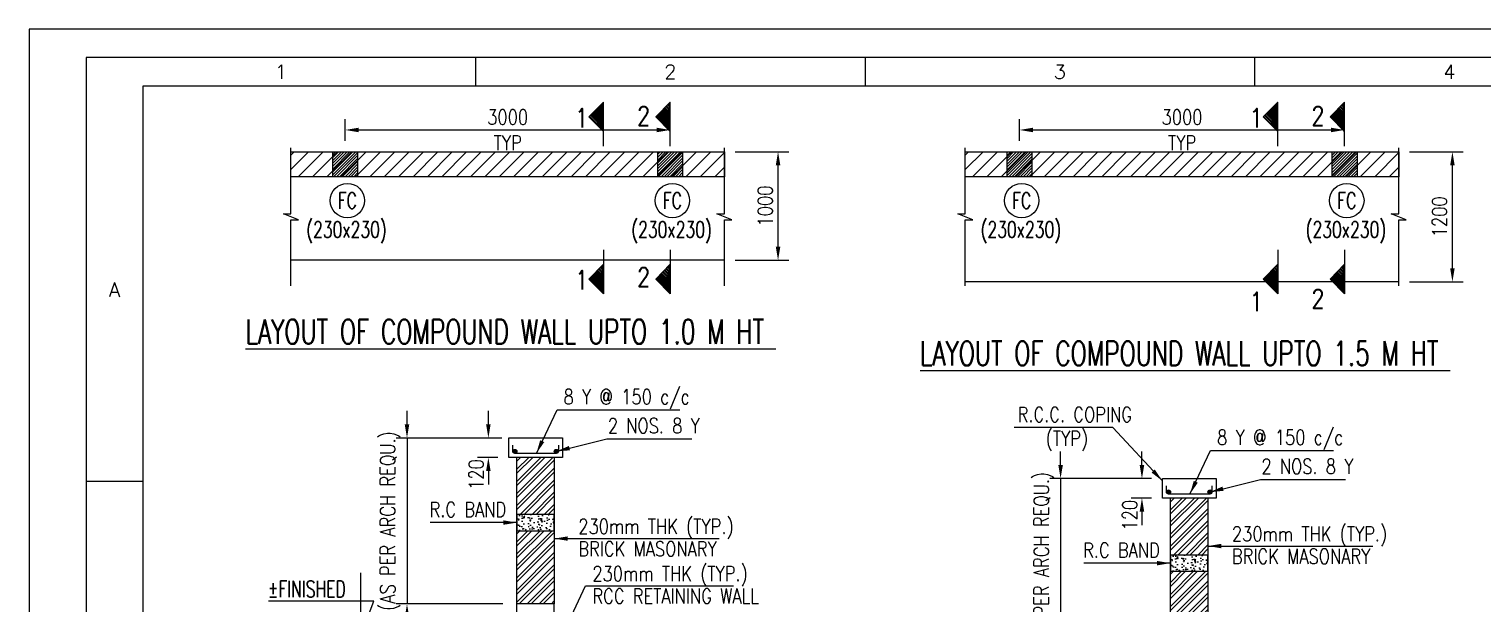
# Model space of a CAD drawing. Extents: x -69352 to 1013721, y -547461 to -186867.
# Drawn here: x 507322 to 534158, y -381206 to -370603 of the extents above; entities that cross this region are included whole.
import ezdxf
from ezdxf.enums import TextEntityAlignment as Align

# ---------------------------------------------------------------- set-up
doc = ezdxf.new("R2010")
doc.units = 0
doc.header["$LTSCALE"] = 500
doc.header["$MEASUREMENT"] = 0
doc.header["$PDMODE"] = 35
doc.header["$PDSIZE"] = -15
doc.layers.get('DEFPOINTS').update_dxf_attribs({"color": 4})
for name, color, linetype in [('PNA', 10, 'Continuous'), ('S-BRECK LINE', 8, 'Continuous'), ('S-COLUMN', 1, 'Continuous'), ('S-COLUMN CIRCLE', 9, 'Continuous'), ('S-COLUMN HATCH', 8, 'Continuous'), ('S-COLUMN NO', 2, 'Continuous'), ('S-CONCRET LINE', 4, 'Continuous'), ('S-DIM-1', 5, 'Continuous'), ('S-HATCH', 253, 'Continuous'), ('S-LEVEL SECTION', 3, 'Continuous'), ('S-PCC', 9, 'Continuous'), ('S-REINFORCEMENT', 6, 'Continuous'), ('S-RETAINING WALL', 6, 'Continuous'), ('S-RETAINING WALL HATCH', 8, 'Continuous'), ('S-SECTION MARK', 1, 'Continuous'), ('S-TEXT-1 @ 1', 4, 'Continuous'), ('S-TITIL', 6, 'Continuous')]:
    doc.layers.add(name, color=color, linetype=linetype)
doc.styles.add('ROMANS', font='simplex.shx', dxfattribs={"width": 0.8, "height": 275})
doc.dimstyles.new('dim100', dxfattribs={"dimtxt": 250, "dimasz": 250, "dimexe": 200, "dimexo": 200, "dimgap": 100, "dimtad": 1, "dimdec": 0, "dimzin": 0, "dimdsep": 46, "dimtxsty": 'ROMANS', "dimcen": 0, "dimclrd": 5, "dimclre": 5, "dimclrt": 4, "dimadec": 0, "dimazin": 0, "dimtfac": 1, "dimtdec": 0, "dimtix": 1, "dimtofl": 0, "dimtmove": 2, "dimatfit": 3, "dimfxl": 0, "dimtolj": 1, "dimtzin": 0, "dimlwd": -1, "dimlwe": -1, "dimarcsym": 0})
doc.dimstyles.new('dim33.33', dxfattribs={"dimtxt": 250, "dimasz": 250, "dimexe": 200, "dimexo": 200, "dimgap": 100, "dimtad": 1, "dimdec": 0, "dimlfac": 0.333331, "dimzin": 0, "dimdsep": 46, "dimtxsty": 'ROMANS', "dimcen": 0, "dimclrd": 5, "dimclre": 5, "dimclrt": 4, "dimadec": 0, "dimazin": 0, "dimtfac": 1, "dimtdec": 0, "dimtix": 1, "dimtofl": 0, "dimtmove": 2, "dimatfit": 3, "dimfxl": 0, "dimtolj": 1, "dimtzin": 0, "dimlwd": -1, "dimlwe": -1, "dimarcsym": 0})
doc.dimstyles.new('dim50', dxfattribs={"dimtxt": 250, "dimasz": 250, "dimexe": 200, "dimexo": 200, "dimgap": 100, "dimtad": 1, "dimdec": 0, "dimlfac": 0.5, "dimzin": 0, "dimdsep": 46, "dimtxsty": 'ROMANS', "dimcen": 0, "dimclrd": 5, "dimclre": 5, "dimclrt": 4, "dimadec": 0, "dimazin": 0, "dimtfac": 1, "dimtdec": 0, "dimtix": 1, "dimtofl": 0, "dimtmove": 2, "dimatfit": 3, "dimfxl": 0, "dimtolj": 1, "dimtzin": 0, "dimlwd": -1, "dimlwe": -1, "dimarcsym": 0})

# ---------------------------------------------------------------- blocks, each defined once
blk = doc.blocks.new('*D548')
at = {"layer": 'DEFPOINTS', "color": 0}
for p in [(516251, -378146), (514298, -381206), (516266, -381206)]:
    blk.add_point(p, dxfattribs=at)
at = {"layer": 'S-DIM-1', "color": 5, "lineweight": -3}
for p, q in [((514298, -377896), (514298, -377646)), ((514298, -378146), (514298, -381206)), ((514298, -381456), (514298, -381706))]:
    blk.add_line(p, q, dxfattribs=at)
at = {"layer": 'S-DIM-1', "color": 5}
for p, q in [((516051, -378146), (514098, -378146)), ((516066, -381206), (514098, -381206))]:
    blk.add_line(p, q, dxfattribs=at)
for points in [[(514256, -377896), (514340, -377896), (514298, -378146)], [(514340, -381456), (514256, -381456), (514298, -381206)]]:
    blk.add_solid(points, dxfattribs=at)
at = {"layer": 'S-DIM-1', "color": 4, "insert": (513988, -379676), "char_height": 275, "attachment_point": 5, "rotation": 90, "style": 'ROMANS'}
blk.add_mtext('\\A1;(AS PER ARCH REQU.)', dxfattribs=at)
blk = doc.blocks.new('*D550')
at = {"layer": 'DEFPOINTS', "color": 0}
for p in [(516176, -378146), (515800, -378506), (516176, -378506)]:
    blk.add_point(p, dxfattribs=at)
at = {"layer": 'S-DIM-1', "color": 5}
for p, q in [((515800, -377896), (515800, -377646)), ((515976, -378146), (515600, -378146)), ((515976, -378506), (515600, -378506)), ((515800, -378756), (515800, -379006))]:
    blk.add_line(p, q, dxfattribs=at)
for points in [[(515758, -377896), (515841, -377896), (515800, -378146)], [(515841, -378756), (515758, -378756), (515800, -378506)]]:
    blk.add_solid(points, dxfattribs=at)
at = {"layer": 'S-DIM-1', "color": 4, "insert": (515575, -378820), "char_height": 275, "attachment_point": 5, "rotation": 90, "style": 'ROMANS'}
blk.add_mtext('\\A1;120', dxfattribs=at)
blk = doc.blocks.new('*D558')
at = {"layer": 'DEFPOINTS', "color": 0}
for p in [(528241, -378894), (526362, -381954), (528331, -381954)]:
    blk.add_point(p, dxfattribs=at)
at = {"layer": 'S-DIM-1', "color": 5, "lineweight": -3}
for p, q in [((526362, -378644), (526362, -378394)), ((526362, -378894), (526362, -381954)), ((526362, -382204), (526362, -382454))]:
    blk.add_line(p, q, dxfattribs=at)
at = {"layer": 'S-DIM-1', "color": 5}
for p, q in [((528041, -378894), (526162, -378894)), ((528131, -381954), (526162, -381954))]:
    blk.add_line(p, q, dxfattribs=at)
for points in [[(526321, -378644), (526404, -378644), (526362, -378894)], [(526404, -382204), (526321, -382204), (526362, -381954)]]:
    blk.add_solid(points, dxfattribs=at)
at = {"layer": 'S-DIM-1', "color": 4, "insert": (526053, -380424), "char_height": 275, "attachment_point": 5, "rotation": 90, "style": 'ROMANS'}
blk.add_mtext('\\A1;(AS PER ARCH REQU.)', dxfattribs=at)
blk = doc.blocks.new('*D559')
at = {"layer": 'DEFPOINTS', "color": 0}
for p in [(528241, -378894), (527864, -379254), (528241, -379254)]:
    blk.add_point(p, dxfattribs=at)
at = {"layer": 'S-DIM-1', "color": 5}
for p, q in [((527864, -378644), (527864, -378394)), ((528041, -378894), (527664, -378894)), ((528041, -379254), (527664, -379254)), ((527864, -379504), (527864, -379754))]:
    blk.add_line(p, q, dxfattribs=at)
for points in [[(527822, -378644), (527906, -378644), (527864, -378894)], [(527906, -379504), (527822, -379504), (527864, -379254)]]:
    blk.add_solid(points, dxfattribs=at)
at = {"layer": 'S-DIM-1', "color": 4, "insert": (527639, -379569), "char_height": 275, "attachment_point": 5, "rotation": 90, "style": 'ROMANS'}
blk.add_mtext('\\A1;120', dxfattribs=at)
blk = doc.blocks.new('A$C3C2A062F')
at = {"layer": 'S-COLUMN HATCH'}
h = blk.add_hatch(dxfattribs=at)
h.set_pattern_fill('ANSI31', color=256, scale=150, style=0)
h.set_pattern_definition([(45, (-56668.66, -124038.072), (-13.2582521, 13.2582521), [])])
h.paths.add_polyline_path([(115, -115), (-115, -115), (-115, 115), (115, 115)])
at = {"layer": 'S-COLUMN'}
for p, q in [((-115, -115), (-115, 115)), ((-115, 115), (115, 115)), ((115, 115), (115, -115)), ((115, -115), (-115, -115))]:
    blk.add_line(p, q, dxfattribs=at)
blk = doc.blocks.new('*U504')
at = {"layer": 'S-SECTION MARK', "ltscale": 5}
h = blk.add_hatch(dxfattribs=at)
h.set_pattern_fill('ANSI31', color=256, scale=172.406964, angle=-90, style=0)
h.set_pattern_definition([(45, (-328597.685, -32610.178), (15.2387667, -15.2387667), [])])
h.paths.add_polyline_path([(267, 2343), (0, 2615), (0, 2072)])
h = blk.add_hatch(dxfattribs=at)
h.set_pattern_fill('ANSI31', color=256, scale=172.406964, angle=-90, style=0)
h.set_pattern_definition([(45, (-1838.978, -75247.483), (15.2387667, -15.2387667), [])])
h.paths.add_polyline_path([(267, -650), (0, -922), (0, -378)])
at = {"layer": 'S-SECTION MARK'}
for p, q in [((0, 1802), (0, 2615)), ((0, 2615), (267, 2343)), ((0, 2072), (267, 2343)), ((0, -109), (0, -922)), ((0, -378), (267, -650)), ((0, -922), (267, -650))]:
    blk.add_line(p, q, dxfattribs=at)
blk = doc.blocks.new('*D703')
at = {"layer": 'DEFPOINTS', "color": 0}
for p in [(519156, -372464), (513156, -372866), (519156, -372866)]:
    blk.add_point(p, dxfattribs=at)
at = {"layer": 'S-DIM-1', "color": 5, "ltscale": 0.3}
for p, q in [((513156, -372666), (513156, -372264)), ((513406, -372464), (518906, -372464)), ((519156, -372666), (519156, -372264))]:
    blk.add_line(p, q, dxfattribs=at)
at = {"layer": 'S-DIM-1', "color": 5}
for points in [[(513406, -372422), (513406, -372505), (513156, -372464)], [(518906, -372505), (518906, -372422), (519156, -372464)]]:
    blk.add_solid(points, dxfattribs=at)
at = {"layer": 'S-DIM-1', "color": 4, "lineweight": 0, "char_height": 275, "attachment_point": 5, "style": 'ROMANS'}
for s, insert in [('\\A1;3000', (516156, -372226)), ('TYP', (516156, -372701))]:
    blk.add_mtext(s, dxfattribs=dict(at, insert=insert))
blk = doc.blocks.new('*U506')
at = {"layer": 'S-BRECK LINE'}
blk.add_lwpolyline([(-2550, 0), (-113, 0), (-113, -275), (113, 275), (113, 0), (2550, 0)], dxfattribs=at)
blk = doc.blocks.new('*D704')
at = {"layer": 'DEFPOINTS', "color": 0}
for p in [(520156, -372866), (521147, -372866), (520156, -374866)]:
    blk.add_point(p, dxfattribs=at)
at = {"layer": 'S-DIM-1', "color": 5, "ltscale": 0.3}
for p, q in [((520356, -372866), (521347, -372866)), ((521147, -374616), (521147, -373116)), ((520356, -374866), (521347, -374866))]:
    blk.add_line(p, q, dxfattribs=at)
at = {"layer": 'S-DIM-1', "color": 5}
for points in [[(521189, -373116), (521105, -373116), (521147, -372866)], [(521105, -374616), (521189, -374616), (521147, -374866)]]:
    blk.add_solid(points, dxfattribs=at)
at = {"layer": 'S-DIM-1', "color": 4, "lineweight": 0, "insert": (520910, -373866), "char_height": 275, "attachment_point": 5, "rotation": 90, "style": 'ROMANS'}
blk.add_mtext('\\A1;1000', dxfattribs=at)
blk = doc.blocks.new('*D705')
at = {"layer": 'DEFPOINTS', "color": 0}
for p in [(531604, -372464), (525604, -372866), (531604, -372866)]:
    blk.add_point(p, dxfattribs=at)
at = {"layer": 'S-DIM-1', "color": 5, "ltscale": 0.3}
for p, q in [((525604, -372666), (525604, -372264)), ((525854, -372464), (531354, -372464)), ((531604, -372666), (531604, -372264))]:
    blk.add_line(p, q, dxfattribs=at)
at = {"layer": 'S-DIM-1', "color": 5}
for points in [[(525854, -372422), (525854, -372505), (525604, -372464)], [(531354, -372505), (531354, -372422), (531604, -372464)]]:
    blk.add_solid(points, dxfattribs=at)
at = {"layer": 'S-DIM-1', "color": 4, "lineweight": 0, "char_height": 275, "attachment_point": 5, "style": 'ROMANS'}
for s, insert in [('\\A1;3000', (528604, -372226)), ('TYP', (528604, -372701))]:
    blk.add_mtext(s, dxfattribs=dict(at, insert=insert))
blk = doc.blocks.new('*D706')
at = {"layer": 'DEFPOINTS', "color": 0}
for p in [(532604, -372866), (533595, -372866), (532604, -375266)]:
    blk.add_point(p, dxfattribs=at)
at = {"layer": 'S-DIM-1', "color": 5, "ltscale": 0.3}
for p, q in [((532804, -372866), (533795, -372866)), ((533595, -375016), (533595, -373116)), ((532804, -375266), (533795, -375266))]:
    blk.add_line(p, q, dxfattribs=at)
at = {"layer": 'S-DIM-1', "color": 5}
for points in [[(533636, -373116), (533553, -373116), (533595, -372866)], [(533553, -375016), (533636, -375016), (533595, -375266)]]:
    blk.add_solid(points, dxfattribs=at)
at = {"layer": 'S-DIM-1', "color": 4, "lineweight": 0, "insert": (533357, -374066), "char_height": 275, "attachment_point": 5, "rotation": 90, "style": 'ROMANS'}
blk.add_mtext('\\A1;1200', dxfattribs=at)
blk = doc.blocks.new('SHEET1')
at = {"elevation": -8, "flags": 128}
blk.add_lwpolyline([(674017, -125881), (763101, -125881), (763101, -63214), (674017, -63214)], close=True, dxfattribs=at)
at = {"layer": 'PNA'}
for p, q in [((682323, -63743, -8), (682323, -64273, -8)), ((689570, -63743, -8), (689570, -64273, -8)), ((696817, -63743, -8), (696817, -64273, -8)), ((675076, -71620, -8), (676135, -71620, -8))]:
    blk.add_line(p, q, dxfattribs=at)
at = {"layer": 'PNA', "color": 1, "elevation": -8}
for points in [[(675076, -125351), (762572, -125351), (762572, -63743), (675076, -63743)], [(676135, -124822), (762042, -124822), (762042, -64273), (676135, -64273)]]:
    blk.add_lwpolyline(points, close=True, dxfattribs=at)
at = {"layer": 'PNA', "style": 'ROMANS'}
for s, p in [('1', (678700, -64008, -8)), ('2', (685947, -64008, -8)), ('3', (693195, -64008, -8)), ('4', (700442, -64008, -8)), ('A', (675605, -68060, -8))]:
    blk.add_text(s, height=265, dxfattribs=at).set_placement(p, align=Align.MIDDLE)

msp = doc.modelspace()

# ---------------------------------------------------------------- hatches: boundary and pattern name
at = {"layer": 'S-HATCH'}
h = msp.add_hatch(dxfattribs=at)
h.set_pattern_fill('ANSI32', color=256, scale=420, style=0)
h.set_pattern_definition([(45, (-8174870.85, 19598.04), (-111.369318, 111.369318), []), (45, (-8174796.6, 19598.04), (-111.369318, 111.369318), [])])
h.paths.add_polyline_path([(516326.44, -379555.574), (517016.44, -379555.574), (517016.44, -378505.574), (516326.44, -378505.574)])
h.paths.add_polyline_path([(517016.44, -379855.574), (516326.44, -379855.574), (516326.44, -381205.574), (517016.44, -381205.574)])
h = msp.add_hatch(dxfattribs=at)
h.set_pattern_fill('ANSI32', color=256, scale=420, style=0)
h.set_pattern_definition([(45, (-8162806.46, 18849.24), (-111.369318, 111.369318), []), (45, (-8162732.22, 18849.24), (-111.369318, 111.369318), [])])
h.paths.add_polyline_path([(528390.824, -380304.378), (529080.824, -380304.378), (529080.824, -379254.378), (528390.824, -379254.378)])
h.paths.add_polyline_path([(529080.824, -380604.378), (528390.824, -380604.378), (528390.824, -381954.378), (529080.824, -381954.378)])
at = {"layer": 'S-PCC', "linetype": 'ByBlock'}
h = msp.add_hatch(dxfattribs=at)
h.set_pattern_fill('AR-CONC,_O', color=256, scale=30)
h.set_pattern_definition([(50, (-17807075.02, 1030284.36), (215.1780548, -18.8256405), [22.5, -247.5]), (355, (-17807075.02, 1030284.36), (-41.6254, 225.65764), [18, -198]), (100.4514445, (-17807057.09, 1030282.79), (173.552654, 206.8319973), [19.1220576, -210.3426336]), (46.1842, (-17807075.02, 1030344.36), (320.1723992, -49.6557842), [33.75, -371.25]), (96.6356355, (-17807048.34, 1030340.22), (280.3985837, 292.23558), [28.6831026, -315.514128]), (351.184164, (-17807075.02, 1030344.36), (280.3985835, 292.23558), [27, -297.0000003]), (21, (-17807045.02, 1030329.36), (179.0721156, -120.7856672), [22.5, -247.5]), (326, (-17807045.02, 1030329.36), (72.9945996, 217.5450135), [18, -198]), (71.4514447, (-17807030.1, 1030319.3), (252.066713, 96.7593458), [19.122057, -210.3426336]), (37.5, (-17807075.02, 1030284.36), (3.6479566, 99.86815615), [0, -195.6, 0, -201, 0, -198.75]), (7.5, (-17807075.02, 1030284.36), (78.92086123, 118.32351356), [0, -114.6, 0, -191.1, 0, -75.75]), (327.5, (-17807141.92, 1030284.36), (160.14673085, -6.76646152), [0, -75, 0, -234, 0, -310.5]), (317.5, (-17807171.92, 1030284.36), (174.9558508, 30.0314947), [0, -97.5, 0, -155.4, 0, -220.5])])
h.paths.add_polyline_path([(516326.44, -379555.574), (516326.44, -379855.574), (517016.44, -379855.574), (517016.44, -379555.574)])
h = msp.add_hatch(dxfattribs=at)
h.set_pattern_fill('AR-CONC,_O', color=256, scale=30)
h.set_pattern_definition([(50, (-17795010.63, 1029535.55), (215.1780548, -18.8256405), [22.5, -247.5]), (355, (-17795010.63, 1029535.55), (-41.6254, 225.65764), [18, -198]), (100.4514445, (-17794992.7, 1029533.98), (173.552654, 206.8319973), [19.1220576, -210.3426336]), (46.1842, (-17795010.63, 1029595.55), (320.1723992, -49.6557842), [33.75, -371.25]), (96.6356355, (-17794983.95, 1029591.4), (280.3985837, 292.23558), [28.6831026, -315.514128]), (351.184164, (-17795010.63, 1029595.55), (280.3985835, 292.23558), [27, -297.0000003]), (21, (-17794980.63, 1029580.55), (179.0721156, -120.7856672), [22.5, -247.5]), (326, (-17794980.63, 1029580.55), (72.9945996, 217.5450135), [18, -198]), (71.4514447, (-17794965.71, 1029570.49), (252.066713, 96.7593458), [19.122057, -210.3426336]), (37.5, (-17795010.634, 1029535.55), (3.6479566, 99.86815615), [0, -195.6, 0, -201, 0, -198.75]), (7.5, (-17795010.63, 1029535.55), (78.92086123, 118.32351356), [0, -114.6, 0, -191.1, 0, -75.75]), (327.5, (-17795077.53, 1029535.55), (160.14673085, -6.76646152), [0, -75, 0, -234, 0, -310.5]), (317.5, (-17795107.53, 1029535.55), (174.9558508, 30.0314947), [0, -97.5, 0, -155.4, 0, -220.5])])
h.paths.add_polyline_path([(528390.824, -380304.378), (528390.824, -380604.378), (529080.824, -380604.378), (529080.824, -380304.378)])
at = {"layer": 'S-RETAINING WALL HATCH'}
h = msp.add_hatch(dxfattribs=at)
h.set_pattern_fill('ANSI31', color=256, scale=1500, style=0)
h.set_pattern_definition([(45, (403969.33, -623241.82), (-132.58252, 132.58252), [])])
h.paths.add_polyline_path([(520156.092, -372865.56), (520156.092, -373325.56), (512156.092, -373325.56), (512156.092, -372865.56)])
h = msp.add_hatch(dxfattribs=at)
h.set_pattern_fill('ANSI31', color=256, scale=1500, style=0)
h.set_pattern_definition([(45, (416416.97, -623241.82), (-132.58252, 132.58252), [])])
h.paths.add_polyline_path([(532603.732, -372865.56), (532603.732, -373325.56), (524603.732, -373325.56), (524603.732, -372865.56)])

# ---------------------------------------------------------------- linework, layer by layer
at = {"color": 4, "ltscale": 0.25}
for p, q in [((520156.092, -374865.56, 11.068), (512156.092, -374865.56, 11.068)), ((532603.732, -375265.56, 11.068), (524603.732, -375265.56, 11.068))]:
    msp.add_line(p, q, dxfattribs=at)
at = {"layer": 'S-COLUMN', "color": 4}
for p, q in [((516326.44, -381166.57, 11.068), (516326.44, -378505.574, 11.068)), ((528390.824, -381915.374, 11.068), (528390.824, -379254.378, 11.068))]:
    msp.add_line(p, q, dxfattribs=at)
at = {"layer": 'S-COLUMN', "color": 4, "elevation": 11.068}
for points in [[(516326.44, -381205.574), (516326.44, -378505.574)], [(517016.44, -378505.574), (517016.44, -381205.574)], [(528390.824, -381954.378), (528390.824, -379254.378)], [(529080.824, -379254.378), (529080.824, -381954.378)]]:
    msp.add_lwpolyline(points, dxfattribs=at)
at = {"layer": 'S-COLUMN CIRCLE'}
for centre in [(513197.385, -373766.421, 11.068), (519197.385, -373766.421, 11.068), (525645.024, -373766.421, 11.068), (531645.024, -373766.421, 11.068)]:
    msp.add_circle(centre, 317.825, dxfattribs=at)
at = {"layer": 'S-CONCRET LINE', "elevation": 11.068}
for points in [[(516176.44, -378505.574), (516176.44, -378145.574), (517166.44, -378145.574), (517166.44, -378505.574)], [(528240.824, -379254.378), (528240.824, -378894.378), (529230.824, -378894.378), (529230.824, -379254.378)]]:
    msp.add_lwpolyline(points, close=True, dxfattribs=at)
at = {"layer": 'S-LEVEL SECTION', "elevation": 11.068}
msp.add_lwpolyline([(513437.787, -380635.174), (513437.787, -381805.574), (513687.787, -381155.574), (511741.438, -381155.574)], dxfattribs=at)
at = {"layer": 'S-PCC', "elevation": 11.068}
for points in [[(517016.44, -379555.574), (516326.44, -379555.574), (516326.44, -379855.574), (517016.44, -379855.574)], [(529080.824, -380304.378), (528390.824, -380304.378), (528390.824, -380604.378), (529080.824, -380604.378)]]:
    msp.add_lwpolyline(points, close=True, dxfattribs=at)
at = {"layer": 'S-REINFORCEMENT', "elevation": 11.068}
for points in [[(517091.44, -378280.574), (517091.44, -378393.074, -0.414213562), (517053.94, -378430.574), (516288.94, -378430.574, -0.414213562), (516251.44, -378393.074), (516251.44, -378280.574)], [(529155.824, -379029.378), (529155.824, -379141.878, -0.414213562), (529118.324, -379179.378), (528353.324, -379179.378, -0.414213562), (528315.824, -379141.878), (528315.824, -379029.378)]]:
    msp.add_lwpolyline(points, format="xyb", dxfattribs=at)
at = {"layer": 'S-REINFORCEMENT', "const_width": 37.5, "elevation": 11.068}
for points in [[(516270.19, -378393.074, 1), (516307.69, -378393.074, 1)], [(517072.69, -378393.074, -1), (517035.19, -378393.074, -1)], [(528334.574, -379141.878, 1), (528372.074, -379141.878, 1)], [(529137.074, -379141.878, -1), (529099.574, -379141.878, -1)]]:
    msp.add_lwpolyline(points, format="xyb", close=True, dxfattribs=at)
at = {"layer": 'S-REINFORCEMENT'}
for centre in [(516288.94, -378393.074, 11.068), (517053.94, -378393.074, 11.068), (528353.324, -379141.878, 11.068), (529118.324, -379141.878, 11.068)]:
    msp.add_circle(centre, 37.5, dxfattribs=at)
at = {"layer": 'S-RETAINING WALL', "color": 210}
msp.add_line((517016.44, -381205.574, 11.068), (516326.44, -381205.574, 11.068), dxfattribs=at)
at = {"layer": 'S-RETAINING WALL', "elevation": 11.068}
for points in [[(520156.092, -372865.56), (520156.092, -373325.56), (512156.092, -373325.56), (512156.092, -372865.56)], [(532603.732, -372865.56), (532603.732, -373325.56), (524603.732, -373325.56), (524603.732, -372865.56)]]:
    msp.add_lwpolyline(points, close=True, dxfattribs=at)
at = {"layer": 'S-RETAINING WALL', "color": 210, "elevation": 11.068}
for points in [[(516326.44, -385855.574), (516326.44, -381205.574)], [(517016.44, -385855.574), (517016.44, -381205.574)]]:
    msp.add_lwpolyline(points, dxfattribs=at)

# ---------------------------------------------------------------- block references
at = {"xscale": 0.9920737521750241, "yscale": 0.9920737521750241, "zscale": 0.9920737521750241}
msp.add_blockref('SHEET1', (-161352.1, -307890.268, 7.46), dxfattribs=at)
at = {"layer": 'S-REINFORCEMENT', "color": 30, "lineweight": 0, "ltscale": 0.3, "xscale": 2, "yscale": 2, "zscale": 2}
for p in [(513156.092, -373095.56, 11.068), (519156.092, -373095.56, 11.068), (525603.732, -373095.56, 11.068), (531603.732, -373095.56, 11.068)]:
    msp.add_blockref('A$C3C2A062F', p, dxfattribs=at)
at = {"layer": 'S-RETAINING WALL HATCH', "xscale": -1}
for p in [(517922.314, -374563.256, 11.068), (519156.092, -374563.256, 11.068), (530369.953, -374563.256, 11.068), (531603.732, -374563.256, 11.068)]:
    msp.add_blockref('*U504', p, dxfattribs=at)
at = {"layer": 'S-RETAINING WALL HATCH', "xscale": 0.5, "yscale": 0.5, "zscale": 0.5, "rotation": 90}
for p in [(512156.092, -374065.56, 11.068), (520156.092, -374065.56, 11.068), (524603.732, -374065.56, 11.068), (532603.732, -374065.56, 11.068)]:
    msp.add_blockref('*U506', p, dxfattribs=at)

# ---------------------------------------------------------------- texts
at = {"layer": 'S-COLUMN NO', "style": 'ROMANS', "width": 0.7}
for p in [(513197.385, -373766.421, 11.068), (519197.385, -373766.421, 11.068), (525645.024, -373766.421, 11.068), (531645.024, -373766.421, 11.068)]:
    msp.add_text('FC', height=300, dxfattribs=at).set_placement(p, align=Align.MIDDLE)
for p in [(512439.141, -374299.978, 9.815), (518439.141, -374299.978, 9.815), (524886.78, -374299.978, 9.815), (530886.78, -374299.978, 9.815)]:
    msp.add_text('(230x230)', height=300, dxfattribs=at).set_placement(p, align=Align.MIDDLE_LEFT)
at = {"layer": 'S-LEVEL SECTION', "style": 'ROMANS', "width": 0.7}
msp.add_text('%%PFINISHED ', height=300, dxfattribs=at).set_placement((511728.125, -380930.574, 11.068), align=Align.MIDDLE_LEFT)
at = {"layer": 'S-SECTION MARK', "style": 'ROMANS', "width": 0.8}
for s, p in [('1', (517522.232, -372240.736, 11.068)), ('2', (518666.181, -372203.039, 11.068)), ('1', (529969.871, -372240.736, 11.068)), ('2', (531113.82, -372203.039, 11.068)), ('1', (517522.232, -375228.238, 11.068)), ('2', (518666.181, -375178.543, 11.068)), ('2', (531113.82, -375578.543, 11.068)), ('1', (529969.871, -375628.238, 11.068))]:
    msp.add_text(s, height=349.999, dxfattribs=at).set_placement(p, align=Align.MIDDLE)
at = {"layer": 'S-TEXT-1 @ 1', "style": 'ROMANS', "width": 0.8}
for s, p in [('8 Y @ 150 c/c', (517186.94, -377384.819, 11.068)), ('R.C.C. COPING', (525569.246, -377713.246, 11.068)), ('2 NOS. 8 Y', (518005.05, -377919.341, 11.068)), ('(TYP)', (526086.913, -378153.441, 11.068)), ('8 Y @ 150 c/c', (529251.324, -378133.624, 11.068)), ('2 NOS. 8 Y', (530069.435, -378668.145, 11.068)), ('R.C BAND', (514714.212, -379465.574, 11.068)), ('230mm THK (TYP.)', (517459.774, -379776.146, 11.068)), ('230mm THK (TYP.)', (529524.158, -379913.876, 11.068)), ('BRICK MASONARY', (517459.774, -380190.432, 11.068)), ('R.C BAND', (526778.597, -380214.378, 11.068)), ('BRICK MASONARY', (529524.158, -380328.162, 11.068)), ('230mm THK (TYP.)', (517719.741, -380647.339, 11.068)), ('RCC RETAINING WALL', (517719.741, -381061.625, 11.068))]:
    msp.add_text(s, height=275, dxfattribs=at).set_placement(p, align=Align.MIDDLE_LEFT)
at = {"layer": 'S-TITIL', "color": 6, "style": 'ROMANS', "width": 0.7}
for s, p in [('%%ULAYOUT OF COMPOUND WALL UPTO 1.0 M HT ', (516213.417, -376184.531, 11.068)), ('%%ULAYOUT OF COMPOUND WALL UPTO 1.5 M HT ', (528661.056, -376584.531, 11.068))]:
    msp.add_text(s, height=450, dxfattribs=at).set_placement(p, align=Align.MIDDLE)

# ---------------------------------------------------------------- dimensions: what is measured, and where the dimension line sits
at = {"layer": 'S-DIM-1', "color": 30, "lineweight": 0, "ltscale": 0.3}
for base, p1, p2, picture, middle in [((519156.092, -372463.716, 11.068), (513156.092, -372865.56, 11.068), (519156.092, -372865.56, 11.068), '*D703', (516156.092, -372463.716, 11.068)), ((531603.732, -372463.716, 11.068), (525603.732, -372865.56, 11.068), (531603.732, -372865.56, 11.068), '*D705', (528603.732, -372463.716, 11.068))]:
    dim = msp.add_linear_dim(base=base, p1=p1, p2=p2, text='<>\\XTYP', dimstyle='dim50', override={"dimtxt": 250, "dimasz": 250}, dxfattribs=at)
    dim.commit()
    dim.dimension.update_dxf_attribs({"geometry": picture, "text_midpoint": middle})
for base, p1, p2, picture, middle in [((521147.125, -372865.56, 11.068), (520156.092, -374865.56, 11.068), (520156.092, -372865.56, 11.068), '*D704', (520909.625, -373865.56, 11.068)), ((533594.765, -372865.56, 11.068), (532603.732, -375265.56, 11.068), (532603.732, -372865.56, 11.068), '*D706', (533357.265, -374065.56, 11.068))]:
    dim = msp.add_linear_dim(base=base, p1=p1, p2=p2, angle=90, dimstyle='dim50', override={"dimtxt": 250, "dimasz": 250}, dxfattribs=at)
    dim.commit()
    dim.dimension.update_dxf_attribs({"geometry": picture, "text_midpoint": middle})
at = {"layer": 'S-DIM-1'}
for base, p1, p2, picture, middle in [((514297.94, -381205.574, 11.068), (516251.44, -378145.574, 11.068), (516266.44, -381205.574, 11.068), '*D548', (513988.416, -379675.574, 11.068)), ((526362.324, -381954.378, 11.068), (528240.824, -378894.378, 11.068), (528330.824, -381954.378, 11.068), '*D558', (526052.801, -380424.378, 11.068))]:
    dim = msp.add_linear_dim(base=base, p1=p1, p2=p2, angle=90, text='(AS PER ARCH REQU.)', dimstyle='dim33.33', override={"dimtofl": 1, "dimtmove": 0, "dimlwd": 65533}, dxfattribs=at)
    dim.commit()
    dim.dimension.update_dxf_attribs({"geometry": picture, "text_midpoint": middle})
for base, p1, p2, picture, middle in [((515799.689, -378505.574, 11.068), (516176.44, -378145.574, 11.068), (516176.44, -378505.574, 11.068), '*D550', (515574.689, -378820.149, 11.068)), ((527864.074, -379254.378, 11.068), (528240.824, -378894.378, 11.068), (528240.824, -379254.378, 11.068), '*D559', (527639.074, -379568.954, 11.068))]:
    dim = msp.add_linear_dim(base=base, p1=p1, p2=p2, angle=90, dimstyle='dim33.33', dxfattribs=at)
    dim.commit()
    dim.dimension.update_dxf_attribs({"geometry": picture, "text_midpoint": middle, "dimtype": 160})

# ---------------------------------------------------------------- leaders
for points, dimstyle in [([(516685.94, -378430.574, 11.068), (517066.94, -377624.819, 11.068), (519332.509, -377624.819, 11.068)], 'dim33.33'), ([(528240.824, -378937.403, 11.068), (527329.225, -377953.246, 11.068), (525502.781, -377953.246, 11.068)], 'dim33.33'), ([(517053.94, -378393.074, 11.068), (517986.286, -378159.341, 11.068), (519553.656, -378159.341, 11.068)], 'dim33.33'), ([(528750.324, -379179.378, 11.068), (529131.324, -378373.624, 11.068), (531396.894, -378373.624, 11.068)], 'dim33.33'), ([(529118.324, -379141.878, 11.068), (530050.671, -378908.145, 11.068), (531618.041, -378908.145, 11.068)], 'dim33.33'), ([(516326.44, -379705.574, 11.068), (514723.94, -379705.574, 11.068)], 'dim33.33'), ([(517016.44, -380001.146, 11.068), (520062.636, -380001.146, 11.068)], 'dim100'), ([(529080.824, -380138.876, 11.068), (532127.021, -380138.876, 11.068)], 'dim100'), ([(528390.824, -380454.378, 11.068), (526788.324, -380454.378, 11.068)], 'dim33.33'), ([(517016.44, -382103.764, 11.068), (517591.706, -380872.339, 11.068), (520322.604, -380872.339, 11.068)], 'dim100')]:
    msp.add_leader(points, dimstyle=dimstyle, dxfattribs=at)

doc.saveas('drawing.dxf')
